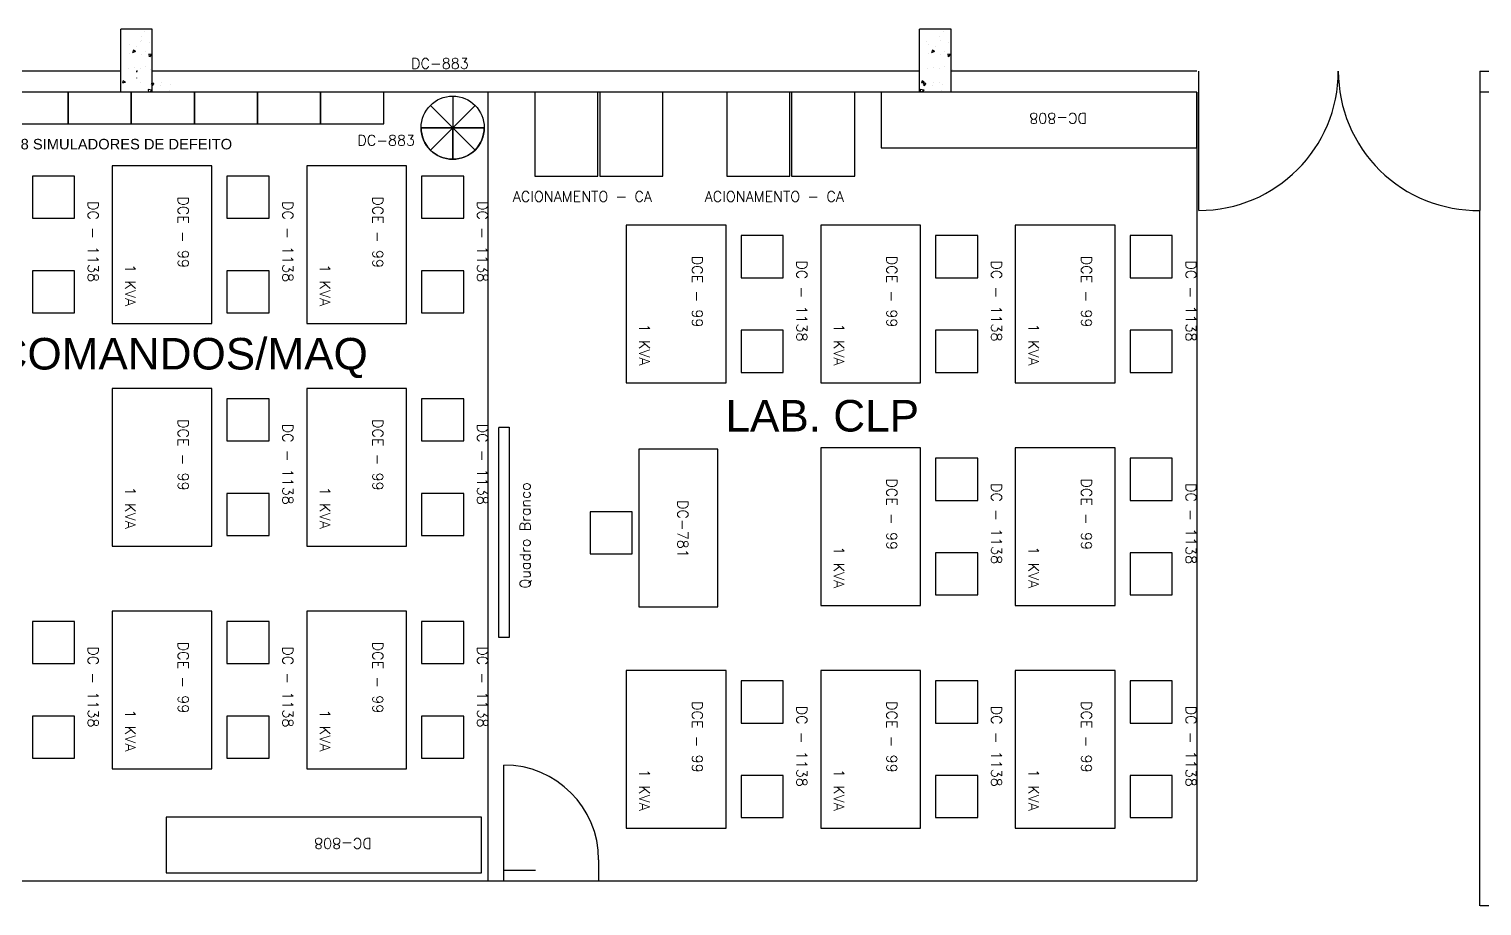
# Model space of a CAD drawing. Header units: millimetres. Extents: x 18768 to 1484868, y -11027 to 520152.
# Drawn here: x 173462 to 187274, y 156788 to 165128 of the extents above; entities that cross this region are included whole.
import ezdxf

# ---------------------------------------------------------------- set-up
doc = ezdxf.new("R2010")
doc.units = ezdxf.units.MM
doc.linetypes.add('DIVIDE', pattern=[2.15, 1.5, -0.2, 0.05, -0.15, 0.05, -0.2])
doc.linetypes.add('HIDDEN2', pattern=[4.7625, 3.175, -1.5875])
for name, color, linetype in [('3-MAQUINAS', 5, 'Continuous'), ('4-MOBILIA', 4, 'Continuous'), ('8-TEXTO-DETALHES', 6, 'Continuous'), ('A Construir', 1, 'Continuous'), ('L025-IMAGIN', 1, 'DIVIDE'), ('L8-TRACEJADO', 4, 'HIDDEN2'), ('PAREDES', 7, 'Continuous')]:
    doc.layers.add(name, color=color, linetype=linetype)
doc.styles.add('ROMANS', font='romans', dxfattribs={"width": 0.8, "height": 300})
doc.styles.get("Standard").update_dxf_attribs({"font": 'arial.ttf'})

msp = doc.modelspace()

# ---------------------------------------------------------------- linework, layer by layer
for p, q in [((180010.042, 161134.294), (179260.042, 161134.294)), ((179260.042, 161134.294), (179260.042, 159634.294)), ((180010.042, 159634.294), (180010.042, 161134.294)), ((179260.042, 159634.294), (180010.042, 159634.294))]:
    msp.add_line(p, q)
at = {"layer": '3-MAQUINAS', "ltscale": 0.01}
for p, q in [((178870.711, 164528.486), (178270.711, 164528.486)), ((178270.711, 164528.486), (178270.711, 163728.486)), ((178870.711, 163728.486), (178870.711, 164528.486)), ((178886.717, 164528.486), (178886.717, 163728.486)), ((179486.717, 164528.486), (178886.717, 164528.486)), ((179486.717, 163728.486), (179486.717, 164528.486)), ((180695.133, 164528.486), (180095.133, 164528.486)), ((180095.133, 164528.486), (180095.133, 163728.486)), ((180695.133, 163728.486), (180695.133, 164528.486)), ((180711.139, 164528.486), (180711.139, 163728.486)), ((181311.139, 164528.486), (180711.139, 164528.486)), ((181311.139, 163728.486), (181311.139, 164528.486)), ((178270.711, 163728.486), (178870.711, 163728.486)), ((178886.717, 163728.486), (179486.717, 163728.486)), ((180095.133, 163728.486), (180695.133, 163728.486)), ((180711.139, 163728.486), (181311.139, 163728.486))]:
    msp.add_line(p, q, dxfattribs=at)
at = {"layer": '4-MOBILIA', "ltscale": 0.01}
for p, q in [((173834.101, 164528.486), (173234.101, 164528.486)), ((173834.101, 164228.486), (173834.101, 164528.486)), ((173834.101, 164528.486), (173834.101, 164228.486)), ((174434.101, 164528.486), (173834.101, 164528.486)), ((175034.101, 164528.486), (174434.101, 164528.486)), ((174434.101, 164528.486), (174434.101, 164228.486)), ((174434.101, 164228.486), (174434.101, 164528.486)), ((175634.101, 164528.486), (175034.101, 164528.486)), ((175034.101, 164528.486), (175034.101, 164228.486)), ((175034.101, 164228.486), (175034.101, 164528.486)), ((175634.101, 164228.486), (175634.101, 164528.486)), ((175634.101, 164528.486), (175634.101, 164228.486)), ((176234.101, 164528.486), (175634.101, 164528.486)), ((176234.101, 164528.486), (176234.101, 164228.486)), ((176234.101, 164228.486), (176234.101, 164528.486)), ((176834.101, 164528.486), (176234.101, 164528.486)), ((176834.101, 164228.486), (176834.101, 164528.486)), ((173234.101, 164228.486), (173834.101, 164228.486)), ((173834.101, 164228.486), (174434.101, 164228.486)), ((174434.101, 164228.486), (175034.101, 164228.486)), ((175034.101, 164228.486), (175634.101, 164228.486)), ((175634.101, 164228.486), (176234.101, 164228.486)), ((176234.101, 164228.486), (176834.101, 164228.486)), ((179196.291, 160537.204), (178796.291, 160537.204)), ((178796.291, 160537.204), (178796.291, 160137.204)), ((179196.291, 160137.204), (179196.291, 160537.204)), ((178796.291, 160137.204), (179196.291, 160137.204))]:
    msp.add_line(p, q, dxfattribs=at)
at = {"layer": '4-MOBILIA', "color": 5, "ltscale": 0.01}
for p, q in [((173834.101, 164528.486), (173234.101, 164528.486)), ((173834.101, 164228.486), (173834.101, 164528.486)), ((173834.101, 164528.486), (173834.101, 164228.486)), ((174434.101, 164528.486), (173834.101, 164528.486)), ((175034.101, 164528.486), (174434.101, 164528.486)), ((174434.101, 164528.486), (174434.101, 164228.486)), ((174434.101, 164228.486), (174434.101, 164528.486)), ((175634.101, 164528.486), (175034.101, 164528.486)), ((175034.101, 164528.486), (175034.101, 164228.486)), ((175034.101, 164228.486), (175034.101, 164528.486)), ((175634.101, 164228.486), (175634.101, 164528.486)), ((175634.101, 164528.486), (175634.101, 164228.486)), ((176234.101, 164528.486), (175634.101, 164528.486)), ((176234.101, 164528.486), (176234.101, 164228.486)), ((176234.101, 164228.486), (176234.101, 164528.486)), ((176834.101, 164528.486), (176234.101, 164528.486)), ((176834.101, 164228.486), (176834.101, 164528.486)), ((173234.101, 164228.486), (173834.101, 164228.486)), ((173834.101, 164228.486), (174434.101, 164228.486)), ((174434.101, 164228.486), (175034.101, 164228.486)), ((175034.101, 164228.486), (175634.101, 164228.486)), ((175634.101, 164228.486), (176234.101, 164228.486)), ((176234.101, 164228.486), (176834.101, 164228.486))]:
    msp.add_line(p, q, dxfattribs=at)
at = {"layer": '4-MOBILIA'}
for p, q in [((181563.279, 164528.486), (181563.279, 163998.486)), ((174764.784, 157632.602), (174764.784, 157102.602))]:
    msp.add_line(p, q, dxfattribs=at)
at = {"layer": '4-MOBILIA', "color": 26}
for p, q in [((177489.466, 164190.131), (177277.334, 164402.263)), ((177489.466, 164490.131), (177489.466, 163890.131)), ((177489.466, 164190.131), (177701.598, 164402.263)), ((177189.466, 164190.131), (177789.466, 164190.131)), ((177489.466, 164190.131), (177277.334, 163977.999)), ((177489.466, 164190.131), (177701.598, 163977.999))]:
    msp.add_line(p, q, dxfattribs=at)
at = {"layer": '4-MOBILIA', "color": 26, "ltscale": 0.01}
for p, q in [((177489.466, 164190.131), (177189.466, 164190.131)), ((177277.334, 163977.999), (177489.466, 164190.131)), ((177489.466, 164190.131), (177277.334, 163977.999)), ((177489.466, 163890.131), (177489.466, 164190.131)), ((177489.466, 164190.131), (177489.466, 163890.131)), ((177701.598, 163977.999), (177489.466, 164190.131)), ((177789.466, 164190.131), (177489.466, 164190.131)), ((177489.466, 164190.131), (177701.598, 163977.999))]:
    msp.add_line(p, q, dxfattribs=at)
at = {"layer": '4-MOBILIA'}
for points in [[(181563.279, 163998.486), (184563.279, 163998.486), (184563.279, 164528.486), (181563.279, 164528.486)], [(174764.784, 157102.602), (177764.784, 157102.602), (177764.784, 157632.602), (174764.784, 157632.602)]]:
    msp.add_lwpolyline(points, dxfattribs=at)
at = {"layer": '4-MOBILIA', "ltscale": 0.01}
for points in [[(174251.326, 162328.486), (175201.326, 162328.486), (175201.326, 163828.486), (174251.326, 163828.486)], [(176101.326, 162328.486), (177051.326, 162328.486), (177051.326, 163828.486), (176101.326, 163828.486)], [(173493.905, 163328.486), (173893.905, 163328.486), (173893.905, 163728.486), (173493.905, 163728.486)], [(175343.905, 163328.486), (175743.905, 163328.486), (175743.905, 163728.486), (175343.905, 163728.486)], [(177193.905, 163328.486), (177593.905, 163328.486), (177593.905, 163728.486), (177193.905, 163728.486)], [(179137.743, 161763.486), (180087.743, 161763.486), (180087.743, 163263.486), (179137.743, 163263.486)], [(180987.743, 161763.486), (181937.743, 161763.486), (181937.743, 163263.486), (180987.743, 163263.486)], [(182837.743, 161763.486), (183787.743, 161763.486), (183787.743, 163263.486), (182837.743, 163263.486)], [(180230.322, 162763.486), (180630.322, 162763.486), (180630.322, 163163.486), (180230.322, 163163.486)], [(182080.322, 162763.486), (182480.322, 162763.486), (182480.322, 163163.486), (182080.322, 163163.486)], [(183930.322, 162763.486), (184330.322, 162763.486), (184330.322, 163163.486), (183930.322, 163163.486)], [(173493.905, 162428.486), (173893.905, 162428.486), (173893.905, 162828.486), (173493.905, 162828.486)], [(175343.905, 162428.486), (175743.905, 162428.486), (175743.905, 162828.486), (175343.905, 162828.486)], [(177193.905, 162428.486), (177593.905, 162428.486), (177593.905, 162828.486), (177193.905, 162828.486)], [(180230.322, 161863.486), (180630.322, 161863.486), (180630.322, 162263.486), (180230.322, 162263.486)], [(182080.322, 161863.486), (182480.322, 161863.486), (182480.322, 162263.486), (182080.322, 162263.486)], [(183930.322, 161863.486), (184330.322, 161863.486), (184330.322, 162263.486), (183930.322, 162263.486)], [(174251.326, 160210.986), (175201.326, 160210.986), (175201.326, 161710.986), (174251.326, 161710.986)], [(175343.905, 161210.986), (175743.905, 161210.986), (175743.905, 161610.986), (175343.905, 161610.986)], [(176101.326, 160210.986), (177051.326, 160210.986), (177051.326, 161710.986), (176101.326, 161710.986)], [(177193.905, 161210.986), (177593.905, 161210.986), (177593.905, 161610.986), (177193.905, 161610.986)], [(180987.743, 159645.986), (181937.743, 159645.986), (181937.743, 161145.986), (180987.743, 161145.986)], [(182080.322, 160645.986), (182480.322, 160645.986), (182480.322, 161045.986), (182080.322, 161045.986)], [(182837.743, 159645.986), (183787.743, 159645.986), (183787.743, 161145.986), (182837.743, 161145.986)], [(183930.322, 160645.986), (184330.322, 160645.986), (184330.322, 161045.986), (183930.322, 161045.986)], [(175343.905, 160310.986), (175743.905, 160310.986), (175743.905, 160710.986), (175343.905, 160710.986)], [(177193.905, 160310.986), (177593.905, 160310.986), (177593.905, 160710.986), (177193.905, 160710.986)], [(182080.322, 159745.986), (182480.322, 159745.986), (182480.322, 160145.986), (182080.322, 160145.986)], [(183930.322, 159745.986), (184330.322, 159745.986), (184330.322, 160145.986), (183930.322, 160145.986)], [(174251.326, 158093.486), (175201.326, 158093.486), (175201.326, 159593.486), (174251.326, 159593.486)], [(176101.326, 158093.486), (177051.326, 158093.486), (177051.326, 159593.486), (176101.326, 159593.486)], [(173493.905, 159093.486), (173893.905, 159093.486), (173893.905, 159493.486), (173493.905, 159493.486)], [(175343.905, 159093.486), (175743.905, 159093.486), (175743.905, 159493.486), (175343.905, 159493.486)], [(177193.905, 159093.486), (177593.905, 159093.486), (177593.905, 159493.486), (177193.905, 159493.486)], [(179137.743, 157528.486), (180087.743, 157528.486), (180087.743, 159028.486), (179137.743, 159028.486)], [(180987.743, 157528.486), (181937.743, 157528.486), (181937.743, 159028.486), (180987.743, 159028.486)], [(182837.743, 157528.486), (183787.743, 157528.486), (183787.743, 159028.486), (182837.743, 159028.486)], [(180230.322, 158528.486), (180630.322, 158528.486), (180630.322, 158928.486), (180230.322, 158928.486)], [(182080.322, 158528.486), (182480.322, 158528.486), (182480.322, 158928.486), (182080.322, 158928.486)], [(183930.322, 158528.486), (184330.322, 158528.486), (184330.322, 158928.486), (183930.322, 158928.486)], [(173493.905, 158193.486), (173893.905, 158193.486), (173893.905, 158593.486), (173493.905, 158593.486)], [(175343.905, 158193.486), (175743.905, 158193.486), (175743.905, 158593.486), (175343.905, 158593.486)], [(177193.905, 158193.486), (177593.905, 158193.486), (177593.905, 158593.486), (177193.905, 158593.486)], [(180230.322, 157628.486), (180630.322, 157628.486), (180630.322, 158028.486), (180230.322, 158028.486)], [(182080.322, 157628.486), (182480.322, 157628.486), (182480.322, 158028.486), (182080.322, 158028.486)], [(183930.322, 157628.486), (184330.322, 157628.486), (184330.322, 158028.486), (183930.322, 158028.486)]]:
    msp.add_lwpolyline(points, close=True, dxfattribs=at)
at = {"layer": '4-MOBILIA', "color": 26}
msp.add_circle((177489.466, 164190.131), 300, dxfattribs=at)
at = {"layer": '4-MOBILIA', "color": 26, "ltscale": 0.01}
for start, end in [(180, 225), (315, 0), (225, 270), (270, 315)]:
    msp.add_arc((177489.466, 164190.131), 300, start, end, dxfattribs=at)
at = {"layer": 'A Construir'}
for p, q in [((184583.279, 163403.486), (184583.279, 164728.486)), ((177826.862, 157028.486), (177826.862, 164528.486)), ((184563.279, 164528.486), (184563.279, 157028.486)), ((164354.028, 157028.486), (184563.279, 157028.486))]:
    msp.add_line(p, q, dxfattribs=at)
at = {"layer": 'L025-IMAGIN'}
for p, q in [((187253.279, 156788.486), (187253.279, 163403.637)), ((216473.314, 156788.486), (187253.279, 156788.486))]:
    msp.add_line(p, q, dxfattribs=at)
at = {"layer": 'L8-TRACEJADO'}
msp.add_lwpolyline([(178027.621, 159340.581), (177927.621, 159340.581), (177927.621, 161340.581), (178027.621, 161340.581)], close=True, dxfattribs=at)
at = {"layer": 'PAREDES'}
for p, q in [((174333.279, 164528.486), (174333.279, 165128.486)), ((174633.279, 165128.486), (174333.279, 165128.486)), ((174526.572, 165056.112), (174526.572, 165056.112)), ((174556.06, 165106.957), (174556.06, 165106.957)), ((174633.279, 164528.486), (174633.279, 165128.486)), ((182228.279, 165128.486), (181928.279, 165128.486)), ((181928.279, 164528.486), (181928.279, 165128.486)), ((182121.572, 165056.112), (182121.572, 165056.112)), ((182151.06, 165106.957), (182151.06, 165106.957)), ((182228.279, 164528.486), (182228.279, 165128.486)), ((174418.631, 164979.088), (174418.631, 164979.088)), ((174455.161, 164927.317), (174447.051, 164903.145)), ((174475.083, 164913.893), (174447.076, 164903.142)), ((174475.083, 164913.893), (174455.186, 164927.314)), ((174481.784, 164958.743), (174481.784, 164958.743)), ((174522.445, 165012.473), (174522.445, 165012.473)), ((174533.396, 165021.727), (174533.396, 165021.727)), ((174572.837, 164918.291), (174572.837, 164918.291)), ((174610.974, 165003.451), (174610.974, 165003.451)), ((181992.445, 165012.473), (181992.445, 165012.473)), ((182013.631, 164979.088), (182013.631, 164979.088)), ((182050.161, 164927.317), (182042.051, 164903.145)), ((182070.083, 164913.893), (182042.076, 164903.142)), ((182070.083, 164913.893), (182050.186, 164927.314)), ((182076.784, 164958.743), (182076.784, 164958.743)), ((182128.396, 165021.727), (182128.396, 165021.727)), ((182167.837, 164918.291), (182167.837, 164918.291)), ((182205.974, 165003.451), (182205.974, 165003.451)), ((174421.344, 164898.347), (174421.344, 164898.347)), ((174528.532, 164888.569), (174528.532, 164888.569)), ((174567.745, 164773.71), (174567.745, 164773.71)), ((174600.982, 164888.039), (174605.607, 164862.966)), ((174624.915, 164885.945), (174601.007, 164888.036)), ((174624.915, 164885.945), (174605.632, 164862.963)), ((182016.344, 164898.347), (182016.344, 164898.347)), ((182123.532, 164888.569), (182123.532, 164888.569)), ((182162.745, 164773.71), (182162.745, 164773.71)), ((182195.982, 164888.039), (182200.607, 164862.966)), ((182219.915, 164885.945), (182196.007, 164888.036)), ((182219.915, 164885.945), (182200.632, 164862.963)), ((174333.279, 164728.486), (164354.028, 164728.486)), ((174357.835, 164637.257), (174349.724, 164613.085)), ((174377.757, 164623.833), (174357.86, 164637.254)), ((174403.891, 164754.345), (174403.891, 164754.345)), ((174467.609, 164760.527), (174467.609, 164760.527)), ((174483.279, 164728.486), (174483.279, 164717.149)), ((174492.792, 164728.486), (174483.279, 164728.486)), ((174483.279, 164664.339), (174483.279, 164661.589)), ((174523.668, 164755.412), (174523.668, 164755.412)), ((174617.419, 164745.323), (174617.419, 164745.323)), ((181928.279, 164728.486), (174633.279, 164728.486)), ((181952.835, 164637.257), (181944.724, 164613.085)), ((181972.757, 164623.833), (181952.86, 164637.254)), ((181998.891, 164754.345), (181998.891, 164754.345)), ((182062.609, 164760.527), (182062.609, 164760.527)), ((182118.668, 164755.412), (182118.668, 164755.412)), ((184563.279, 164728.486), (182228.279, 164728.486)), ((182242.419, 164745.323), (182242.419, 164745.323)), ((187253.279, 164728.486), (187253.279, 163403.637)), ((187253.279, 164728.486), (204276.428, 164728.486)), ((184563.279, 164528.486), (164354.028, 164528.486)), ((174377.757, 164623.833), (174349.75, 164613.082)), ((174518.804, 164622.254), (174518.804, 164622.254)), ((174595.254, 164554.064), (174598.229, 164528.486)), ((174630.854, 164548.54), (174595.28, 164554.057)), ((174630.854, 164548.54), (174611.613, 164528.486)), ((174618.426, 164602.762), (174618.426, 164602.762)), ((174625.623, 164612.264), (174630.248, 164587.191)), ((174649.557, 164610.169), (174625.649, 164612.26)), ((174649.557, 164610.169), (174630.274, 164587.187)), ((174709.545, 164595.73), (174709.545, 164595.73)), ((174718.562, 164615.945), (174718.562, 164615.945)), ((174793.884, 164542), (174793.884, 164542)), ((174810.926, 164600.44), (174810.926, 164600.44)), ((181934.208, 164554.064), (181937.184, 164528.486)), ((181969.809, 164548.54), (181934.234, 164554.057)), ((181972.757, 164623.833), (181944.75, 164613.082)), ((181969.809, 164548.54), (181950.567, 164528.486)), ((181957.381, 164602.762), (181957.381, 164602.762)), ((182258.279, 164528.486), (181958.279, 164528.486)), ((181964.578, 164612.264), (181969.203, 164587.191)), ((181988.512, 164610.169), (181964.603, 164612.26)), ((181988.512, 164610.169), (181969.228, 164587.187)), ((182048.5, 164595.73), (182048.5, 164595.73)), ((182057.517, 164615.945), (182057.517, 164615.945)), ((182113.804, 164622.254), (182113.804, 164622.254)), ((182132.839, 164542), (182132.839, 164542)), ((182149.88, 164600.44), (182149.88, 164600.44)), ((204500.309, 164528.486), (187253.279, 164528.486)), ((177976.862, 157028.486), (177976.862, 158128.486)), ((177976.862, 157028.486), (177976.862, 158128.486)), ((177976.862, 157028.486), (177976.862, 158128.486)), ((177976.862, 157028.486), (177976.862, 158128.486)), ((178876.862, 157228.486), (178876.862, 157028.486)), ((178876.862, 157228.486), (178876.862, 157028.486)), ((177976.862, 157127.486), (178276.862, 157127.486)), ((177976.862, 157127.486), (178276.862, 157127.486)), ((177976.862, 157127.486), (178276.862, 157127.486)), ((177976.862, 157028.486), (178276.862, 157028.486)), ((177976.862, 157028.486), (178276.862, 157028.486)), ((177976.862, 157028.486), (178276.862, 157028.486))]:
    msp.add_line(p, q, dxfattribs=at)
for centre, radius, start, end in [((184583.279, 164728.486), 1325, 270, 0), ((187233.279, 164728.486), 1325, 180, 270.8648748), ((177976.862, 157228.486), 900, 0, 90), ((177976.862, 157228.486), 900, 0, 90)]:
    msp.add_arc(centre, radius, start, end, dxfattribs=at)

# ---------------------------------------------------------------- texts
at = {"layer": '4-MOBILIA', "char_height": 300, "width": 4740.2295, "attachment_point": 1}
for s, insert in [('{\\fArial|b0|i0|c0|p34;LAB COMANDOS/MAQ}', (172235.569, 162190.558)), ('{\\fArial|b0|i0|c0|p34;LAB. CLP}', (180082.547, 161600.665))]:
    msp.add_mtext(s, dxfattribs=dict(at, insert=insert))
at = {"layer": '8-TEXTO-DETALHES', "color": 10, "style": 'ROMANS'}
for s, p in [('DC-883', (177093.713, 164750.146)), ('DC-883', (176582.692, 164020.332)), ('ACIONAMENTO - CA', (178059.853, 163485.217)), ('ACIONAMENTO - CA', (179884.276, 163485.217))]:
    msp.add_text(s, height=100, dxfattribs=at).set_placement(p)
at = {"layer": '8-TEXTO-DETALHES', "linetype": 'Continuous', "style": 'ROMANS'}
for s, rotation, p in [('DC-808', 180, (183518.874, 164328.668)), ('DC - 1138', 270, (174022.093, 163493.278)), ('DCE - 99', 270, (174878.113, 163537.611)), ('DC - 1138', 270, (175872.093, 163493.278)), ('DCE - 99', 270, (176728.113, 163537.611)), ('DC - 1138', 270, (177722.093, 163493.278)), ('1 KVA', 270, (174375.504, 162891.157)), ('1 KVA', 270, (176225.504, 162891.157)), ('DCE - 99', 270, (179764.53, 162972.611)), ('DC - 1138', 270, (180758.51, 162928.278)), ('DCE - 99', 270, (181614.53, 162972.611)), ('DC - 1138', 270, (182608.51, 162928.278)), ('DCE - 99', 270, (183464.53, 162972.611)), ('DC - 1138', 270, (184458.51, 162928.278)), ('1 KVA', 270, (179261.921, 162326.157)), ('1 KVA', 270, (181111.921, 162326.157)), ('1 KVA', 270, (182961.921, 162326.157)), ('DCE - 99', 270, (174878.113, 161420.111)), ('DC - 1138', 270, (175872.093, 161375.778)), ('DCE - 99', 270, (176728.113, 161420.111)), ('DC - 1138', 270, (177722.093, 161375.778)), ('Quadro Branco', 90, (178227.845, 159806.357)), ('DCE - 99', 270, (181614.53, 160855.111)), ('DC - 1138', 270, (182608.51, 160810.778)), ('DCE - 99', 270, (183464.53, 160855.111)), ('DC - 1138', 270, (184458.51, 160810.778)), ('1 KVA', 270, (174375.504, 160773.657)), ('1 KVA', 270, (176225.504, 160773.657)), ('1 KVA', 270, (181111.921, 160208.657)), ('1 KVA', 270, (182961.921, 160208.657)), ('DCE - 99', 270, (174878.113, 159302.611)), ('DCE - 99', 270, (176728.113, 159302.611)), ('DC - 1138', 270, (174022.093, 159258.278)), ('DC - 1138', 270, (175872.093, 159258.278)), ('DC - 1138', 270, (177722.093, 159258.278)), ('DCE - 99', 270, (179764.53, 158737.611)), ('DCE - 99', 270, (181614.53, 158737.611)), ('DCE - 99', 270, (183464.53, 158737.611)), ('1 KVA', 270, (174375.504, 158656.157)), ('1 KVA', 270, (176225.504, 158656.157)), ('DC - 1138', 270, (180758.51, 158693.278)), ('DC - 1138', 270, (182608.51, 158693.278)), ('DC - 1138', 270, (184458.51, 158693.278)), ('1 KVA', 270, (179261.921, 158091.157)), ('1 KVA', 270, (181111.921, 158091.157)), ('1 KVA', 270, (182961.921, 158091.157)), ('DC-808', 180, (176720.378, 157432.784))]:
    msp.add_text(s, height=100, rotation=rotation, dxfattribs=at).set_placement(p)
at = {"layer": '8-TEXTO-DETALHES', "color": 10}
msp.add_text('8 SIMULADORES DE DEFEITO', height=100, dxfattribs=at).set_placement((173382.312, 163983.917))
at = {"layer": '8-TEXTO-DETALHES', "style": 'ROMANS'}
msp.add_text('DC-781', height=100, rotation=270, dxfattribs=at).set_placement((179627.017, 160648.948))

doc.saveas('drawing.dxf')
